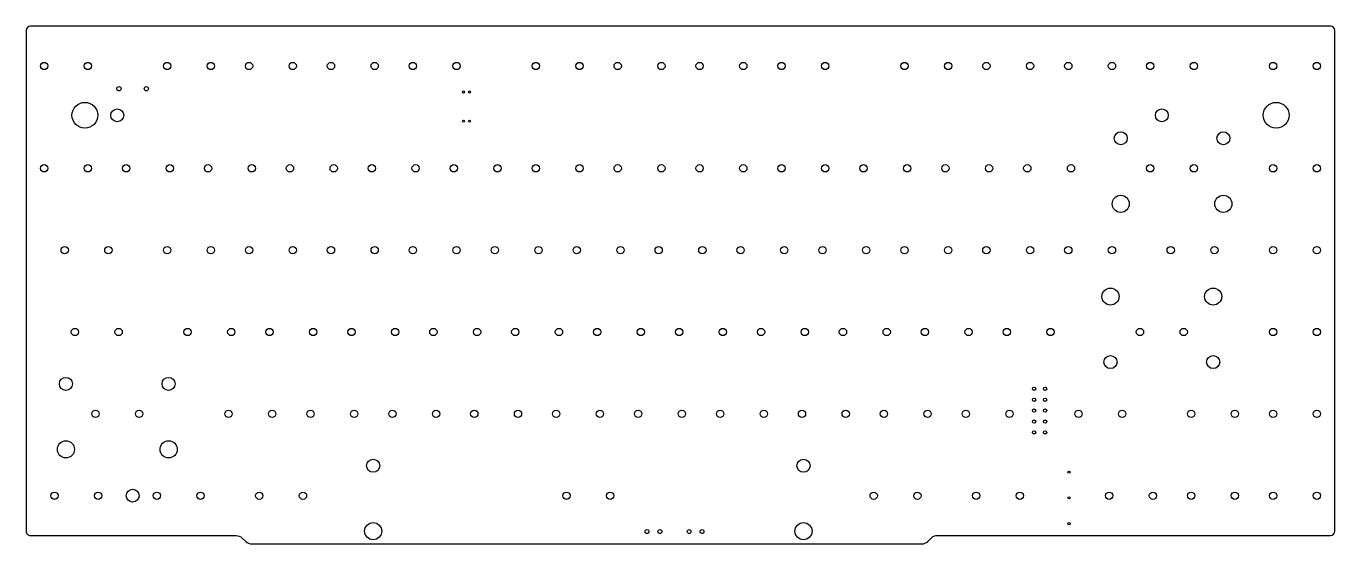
# Model space of a CAD drawing. Header units: millimetres. Extents: x 0 to 304, y -128 to -7.
import ezdxf

# ---------------------------------------------------------------- set-up
doc = ezdxf.new("R2010")
doc.units = ezdxf.units.MM
doc.layers.get('0').update_dxf_attribs({"linetype": 'CONTINUOUS'})

msp = doc.modelspace()

# ---------------------------------------------------------------- linework, layer by layer
msp.add_lwpolyline([(50.29, -126.35), (51.18, -127.19, 0.191028), (52.55, -127.73), (208.37, -127.73, 0.191314), (209.74, -127.19), (210.94, -126.06, -0.127017), (211.91, -125.81), (303.41, -125.81, 0.414213), (304.41, -124.81), (304.41, -8.25, 0.414213), (303.41, -7.25), (1.11, -7.25, 0.414213), (0.11, -8.25), (0.11, -124.81, 0.414214), (1.11, -125.81), (48.92, -125.81, -0.191029)], format="xyb", close=True)
for centre, radius in [((4.3, -16.52), 0.851), ((14.46, -16.52), 0.851), ((32.88, -16.52), 0.851), ((43.04, -16.52), 0.851), ((51.93, -16.52), 0.851), ((62.09, -16.52), 0.851), ((70.98, -16.52), 0.851), ((81.14, -16.52), 0.851), ((90.03, -16.52), 0.851), ((100.19, -16.52), 0.851), ((118.6, -16.52), 0.851), ((128.76, -16.52), 0.851), ((137.65, -16.52), 0.851), ((147.81, -16.52), 0.851), ((156.7, -16.52), 0.851), ((166.86, -16.52), 0.851), ((175.75, -16.52), 0.851), ((185.91, -16.52), 0.851), ((204.33, -16.52), 0.851), ((214.49, -16.52), 0.851), ((223.38, -16.52), 0.851), ((233.54, -16.52), 0.851), ((242.43, -16.52), 0.851), ((252.59, -16.52), 0.851), ((261.48, -16.52), 0.851), ((271.64, -16.52), 0.851), ((290.05, -16.52), 0.851), ((300.21, -16.52), 0.851), ((21.67, -21.83), 0.5), ((28.05, -21.83), 0.5), ((101.79, -22.57), 0.25), ((103.19, -22.57), 0.25), ((13.76, -27.99), 3), ((21.28, -27.99), 1.5), ((264.18, -27.99), 1.5), ((290.76, -27.99), 3), ((101.79, -29.37), 0.25), ((103.19, -29.37), 0.25), ((254.62, -33.35), 1.52), ((278.49, -33.35), 1.52), ((4.3, -40.33), 0.851), ((14.46, -40.33), 0.851), ((23.35, -40.33), 0.851), ((33.51, -40.33), 0.851), ((42.4, -40.33), 0.851), ((52.56, -40.33), 0.851), ((61.45, -40.33), 0.851), ((71.61, -40.33), 0.851), ((80.5, -40.33), 0.851), ((90.66, -40.33), 0.851), ((99.55, -40.33), 0.851), ((109.71, -40.33), 0.851), ((118.6, -40.33), 0.851), ((128.76, -40.33), 0.851), ((137.65, -40.33), 0.851), ((147.81, -40.33), 0.851), ((156.7, -40.33), 0.851), ((166.86, -40.33), 0.851), ((175.75, -40.33), 0.851), ((185.91, -40.33), 0.851), ((194.8, -40.33), 0.851), ((204.96, -40.33), 0.851), ((213.85, -40.33), 0.851), ((224.01, -40.33), 0.851), ((232.9, -40.33), 0.851), ((243.06, -40.33), 0.851), ((261.48, -40.33), 0.851), ((271.64, -40.33), 0.851), ((290.05, -40.33), 0.851), ((300.21, -40.33), 0.851), ((254.62, -48.59), 1.99), ((278.49, -48.59), 1.99), ((9.06, -59.38), 0.851), ((19.22, -59.38), 0.851), ((32.88, -59.38), 0.851), ((43.04, -59.38), 0.851), ((51.93, -59.38), 0.851), ((62.09, -59.38), 0.851), ((70.98, -59.38), 0.851), ((81.14, -59.38), 0.851), ((90.03, -59.38), 0.851), ((100.19, -59.38), 0.851), ((109.08, -59.38), 0.851), ((119.24, -59.38), 0.851), ((128.13, -59.38), 0.851), ((138.29, -59.38), 0.851), ((147.18, -59.38), 0.851), ((157.34, -59.38), 0.851), ((166.23, -59.38), 0.851), ((176.39, -59.38), 0.851), ((185.28, -59.38), 0.851), ((195.44, -59.38), 0.851), ((204.33, -59.38), 0.851), ((214.49, -59.38), 0.851), ((223.38, -59.38), 0.851), ((233.54, -59.38), 0.851), ((242.43, -59.38), 0.851), ((252.59, -59.38), 0.851), ((266.24, -59.38), 0.851), ((276.4, -59.38), 0.851), ((290.05, -59.38), 0.851), ((300.21, -59.38), 0.851), ((252.24, -70.18), 1.99), ((276.11, -70.18), 1.99), ((11.45, -78.43), 0.851), ((21.61, -78.43), 0.851), ((37.64, -78.43), 0.851), ((47.8, -78.43), 0.851), ((56.69, -78.43), 0.851), ((66.85, -78.43), 0.851), ((75.74, -78.43), 0.851), ((85.9, -78.43), 0.851), ((94.79, -78.43), 0.851), ((104.95, -78.43), 0.851), ((113.84, -78.43), 0.851), ((124, -78.43), 0.851), ((132.89, -78.43), 0.851), ((143.05, -78.43), 0.851), ((151.94, -78.43), 0.851), ((162.1, -78.43), 0.851), ((170.99, -78.43), 0.851), ((181.15, -78.43), 0.851), ((190.04, -78.43), 0.851), ((200.2, -78.43), 0.851), ((209.09, -78.43), 0.851), ((219.25, -78.43), 0.851), ((228.14, -78.43), 0.851), ((238.3, -78.43), 0.851), ((259.1, -78.43), 0.851), ((269.26, -78.43), 0.851), ((290.05, -78.43), 0.851), ((300.21, -78.43), 0.851), ((252.24, -85.42), 1.52), ((276.11, -85.42), 1.52), ((9.35, -90.5), 1.52), ((33.23, -90.5), 1.52), ((234.48, -91.65), 0.381), ((237.02, -91.65), 0.381), ((234.48, -94.19), 0.381), ((237.02, -94.19), 0.381), ((16.21, -97.48), 0.851), ((26.37, -97.48), 0.851), ((47.16, -97.48), 0.851), ((57.32, -97.48), 0.851), ((66.21, -97.48), 0.851), ((76.37, -97.48), 0.851), ((85.26, -97.48), 0.851), ((95.42, -97.48), 0.851), ((104.31, -97.48), 0.851), ((114.47, -97.48), 0.851), ((123.36, -97.48), 0.851), ((133.52, -97.48), 0.851), ((142.41, -97.48), 0.851), ((152.57, -97.48), 0.851), ((161.46, -97.48), 0.851), ((171.62, -97.48), 0.851), ((180.51, -97.48), 0.851), ((190.67, -97.48), 0.851), ((199.56, -97.48), 0.851), ((209.72, -97.48), 0.851), ((218.61, -97.48), 0.851), ((228.77, -97.48), 0.851), ((234.48, -96.73), 0.381), ((237.02, -96.73), 0.381), ((244.81, -97.48), 0.851), ((254.97, -97.48), 0.851), ((271, -97.48), 0.851), ((281.16, -97.48), 0.851), ((290.05, -97.48), 0.851), ((300.21, -97.48), 0.851), ((234.48, -99.27), 0.381), ((237.02, -99.27), 0.381), ((234.48, -101.81), 0.381), ((237.02, -101.81), 0.381), ((9.35, -105.74), 1.99), ((33.23, -105.74), 1.99), ((80.79, -109.55), 1.52), ((180.86, -109.55), 1.52), ((242.59, -111.04), 0.247), ((24.86, -116.53), 1.5), ((6.68, -116.53), 0.851), ((16.84, -116.53), 0.851), ((30.5, -116.53), 0.851), ((40.66, -116.53), 0.851), ((54.31, -116.53), 0.851), ((64.47, -116.53), 0.851), ((125.75, -116.53), 0.851), ((135.91, -116.53), 0.851), ((197.18, -116.53), 0.851), ((207.34, -116.53), 0.851), ((221, -116.53), 0.851), ((231.16, -116.53), 0.851), ((242.59, -117.04), 0.247), ((251.95, -116.53), 0.851), ((262.11, -116.53), 0.851), ((271, -116.53), 0.851), ((281.16, -116.53), 0.851), ((290.05, -116.53), 0.851), ((300.21, -116.53), 0.851), ((80.79, -124.79), 1.99), ((144.47, -124.88), 0.45), ((147.47, -124.88), 0.45), ((154.27, -124.88), 0.45), ((157.27, -124.88), 0.45), ((180.86, -124.79), 1.99), ((242.59, -123.04), 0.247)]:
    msp.add_circle(centre, radius)

doc.saveas('drawing.dxf')
